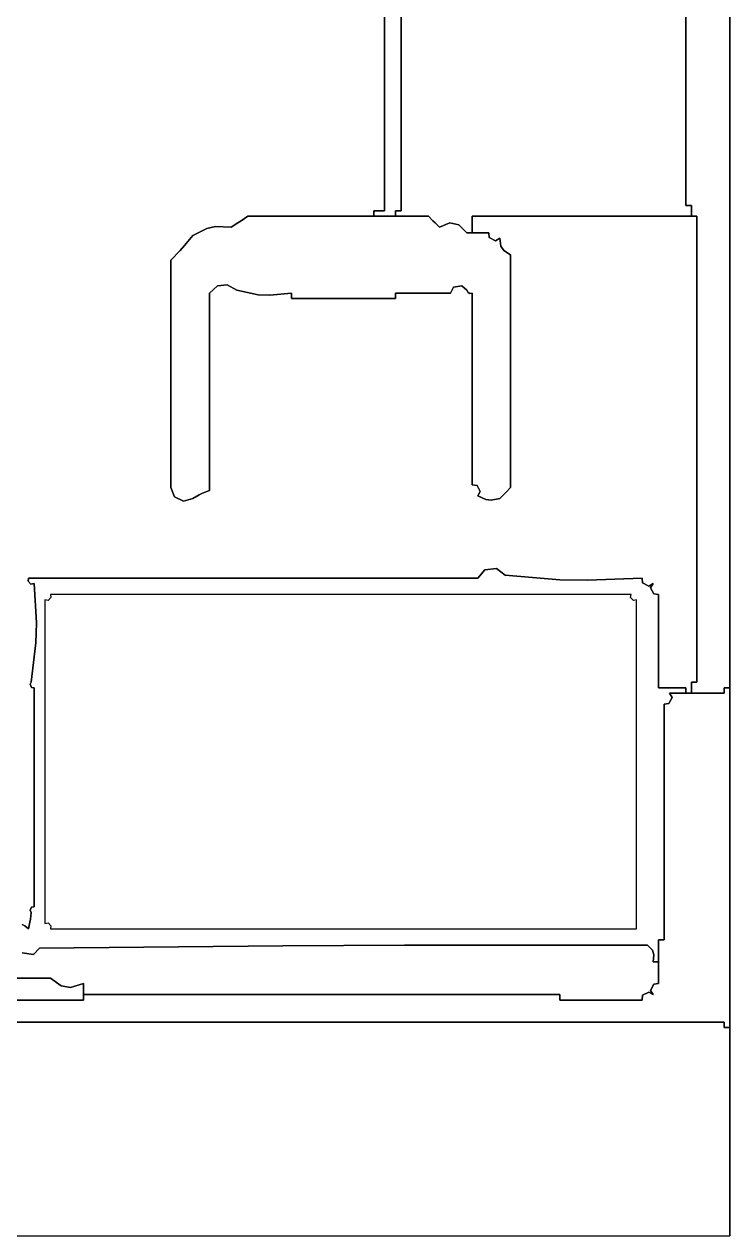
# Model space of a CAD drawing. Extents: x 0 to 5.85, y 0 to 5.4.
# Drawn here: x 5.422 to 5.851, y -0.003 to 0.734 of the extents above; entities that cross this region are included whole.
import ezdxf

# ---------------------------------------------------------------- set-up
doc = ezdxf.new("R2010")
doc.units = 0
doc.header["$LTSCALE"] = 0.40404
doc.layers.get('0').update_dxf_attribs({"linetype": 'CONTINUOUS'})

msp = doc.modelspace()

# ---------------------------------------------------------------- linework, layer by layer
for p, q in [((5.851498, 0.330085), (5.851498, 1.31367)), ((5.851498, 1.31367), (5.851498, 0.330085)), ((5.851498, 0.330085), (5.851498, 1.31367)), ((5.824824, 0.996922), (5.824824, 0.623493)), ((5.824824, 0.623493), (5.824824, 0.996922)), ((5.824824, 0.996922), (5.824824, 0.623493)), ((5.824824, 0.623493), (5.824824, 0.983585)), ((5.824824, 0.983585), (5.824824, 0.623493)), ((5.824824, 0.623493), (5.824824, 0.983585)), ((5.641444, 0.620159), (5.641444, 0.768863)), ((5.641444, 0.768863), (5.641444, 0.620159)), ((5.651447, 0.620159), (5.651447, 0.766863)), ((5.651447, 0.766863), (5.651447, 0.620159)), ((5.634776, 0.616825), (5.634776, 0.620159)), ((5.634776, 0.620159), (5.634776, 0.616825)), ((5.634776, 0.616825), (5.634776, 0.620159)), ((5.634776, 0.620159), (5.637443, 0.620159)), ((5.637443, 0.620159), (5.634776, 0.620159)), ((5.634776, 0.620159), (5.634776, 0.616825)), ((5.634776, 0.616825), (5.634776, 0.620159)), ((5.634776, 0.620159), (5.634776, 0.616825)), ((5.637443, 0.620159), (5.638777, 0.620159)), ((5.638777, 0.620159), (5.637443, 0.620159)), ((5.638777, 0.620159), (5.641444, 0.620159)), ((5.641444, 0.620159), (5.638777, 0.620159)), ((5.648113, 0.616825), (5.648113, 0.620159)), ((5.648113, 0.620159), (5.648113, 0.616825)), ((5.648113, 0.616825), (5.648113, 0.620159)), ((5.648113, 0.620159), (5.649446, 0.620159)), ((5.649446, 0.620159), (5.648113, 0.620159)), ((5.648113, 0.620159), (5.648113, 0.616825)), ((5.648113, 0.616825), (5.648113, 0.620159)), ((5.648113, 0.620159), (5.648113, 0.616825)), ((5.649446, 0.620159), (5.650113, 0.620159)), ((5.650113, 0.620159), (5.649446, 0.620159)), ((5.650113, 0.620159), (5.651447, 0.620159)), ((5.651447, 0.620159), (5.650113, 0.620159)), ((5.826158, 0.623493), (5.824824, 0.623493)), ((5.824824, 0.623493), (5.826158, 0.623493)), ((5.826825, 0.623493), (5.826158, 0.623493)), ((5.826158, 0.623493), (5.826825, 0.623493)), ((5.828159, 0.623493), (5.826825, 0.623493)), ((5.826825, 0.623493), (5.828159, 0.623493)), ((5.828159, 0.616825), (5.828159, 0.623493)), ((5.828159, 0.623493), (5.828159, 0.616825)), ((5.828159, 0.616825), (5.828159, 0.623493)), ((5.828159, 0.623493), (5.828159, 0.616825)), ((5.828159, 0.616825), (5.828159, 0.623493)), ((5.828159, 0.623493), (5.828159, 0.616825)), ((5.548087, 0.610156), (5.552088, 0.612824)), ((5.552088, 0.612824), (5.548087, 0.610156)), ((5.552088, 0.612824), (5.554089, 0.614157)), ((5.554089, 0.614157), (5.552088, 0.612824)), ((5.554089, 0.614157), (5.55809, 0.616825)), ((5.55809, 0.616825), (5.554089, 0.614157)), ((5.55809, 0.616825), (5.634776, 0.616825)), ((5.634776, 0.616825), (5.55809, 0.616825)), ((5.55809, 0.616825), (5.634776, 0.616825)), ((5.668118, 0.616825), (5.55809, 0.616825)), ((5.55809, 0.616825), (5.668118, 0.616825)), ((5.668118, 0.616825), (5.55809, 0.616825)), ((5.634776, 0.616825), (5.648113, 0.616825)), ((5.648113, 0.616825), (5.634776, 0.616825)), ((5.634776, 0.616825), (5.648113, 0.616825)), ((5.648113, 0.616825), (5.668118, 0.616825)), ((5.668118, 0.616825), (5.648113, 0.616825)), ((5.648113, 0.616825), (5.668118, 0.616825)), ((5.668118, 0.616825), (5.670785, 0.614157)), ((5.670785, 0.614157), (5.668118, 0.616825)), ((5.670785, 0.614157), (5.672119, 0.612824)), ((5.672119, 0.612824), (5.670785, 0.614157)), ((5.672119, 0.612824), (5.674786, 0.610156)), ((5.674786, 0.610156), (5.672119, 0.612824)), ((5.674786, 0.610156), (5.681063, 0.612773)), ((5.681063, 0.612773), (5.674786, 0.610156)), ((5.681063, 0.612773), (5.686669, 0.611651)), ((5.686669, 0.611651), (5.681063, 0.612773)), ((5.831493, 0.616825), (5.694791, 0.616825)), ((5.694791, 0.616825), (5.831493, 0.616825)), ((5.831493, 0.616825), (5.694791, 0.616825)), ((5.694791, 0.616825), (5.694791, 0.606822)), ((5.694791, 0.606822), (5.694791, 0.616825)), ((5.694791, 0.616825), (5.694791, 0.606822)), ((5.694791, 0.606822), (5.694791, 0.616825)), ((5.694791, 0.616825), (5.694791, 0.606822)), ((5.694791, 0.606822), (5.694791, 0.616825)), ((5.694791, 0.616825), (5.828159, 0.616825)), ((5.828159, 0.616825), (5.694791, 0.616825)), ((5.694791, 0.616825), (5.828159, 0.616825)), ((5.828159, 0.616825), (5.831493, 0.616825)), ((5.831493, 0.616825), (5.828159, 0.616825)), ((5.828159, 0.616825), (5.831493, 0.616825)), ((5.831493, 0.503462), (5.831493, 0.616825)), ((5.831493, 0.616825), (5.831493, 0.503462)), ((5.5196, 0.598992), (5.524748, 0.605155)), ((5.524748, 0.605155), (5.5196, 0.598992)), ((5.524748, 0.605155), (5.533281, 0.609437)), ((5.533281, 0.609437), (5.524748, 0.605155)), ((5.533281, 0.609437), (5.538548, 0.610565)), ((5.538548, 0.610565), (5.533281, 0.609437)), ((5.538548, 0.610565), (5.548087, 0.610156)), ((5.548087, 0.610156), (5.538548, 0.610565)), ((5.686669, 0.611651), (5.691457, 0.606822)), ((5.691457, 0.606822), (5.686669, 0.611651)), ((5.691457, 0.606822), (5.694791, 0.606822)), ((5.694791, 0.606822), (5.691457, 0.606822)), ((5.691457, 0.606822), (5.694791, 0.606822)), ((5.704794, 0.606822), (5.691457, 0.606822)), ((5.691457, 0.606822), (5.704794, 0.606822)), ((5.704794, 0.606822), (5.691457, 0.606822)), ((5.694791, 0.606822), (5.704794, 0.606822)), ((5.704794, 0.606822), (5.694791, 0.606822)), ((5.694791, 0.606822), (5.704794, 0.606822)), ((5.704794, 0.606822), (5.705113, 0.603857)), ((5.705113, 0.603857), (5.704794, 0.606822)), ((5.516928, 0.595986), (5.5196, 0.598992)), ((5.5196, 0.598992), (5.516928, 0.595986)), ((5.705113, 0.603857), (5.708899, 0.601964)), ((5.708899, 0.601964), (5.705113, 0.603857)), ((5.708899, 0.601964), (5.711462, 0.603488)), ((5.711462, 0.603488), (5.708899, 0.601964)), ((5.711462, 0.603488), (5.712191, 0.598735)), ((5.712191, 0.598735), (5.711462, 0.603488)), ((5.712191, 0.598735), (5.714023, 0.595986)), ((5.714023, 0.595986), (5.712191, 0.598735)), ((5.511411, 0.590151), (5.516928, 0.595986)), ((5.516928, 0.595986), (5.511411, 0.590151)), ((5.511411, 0.534804), (5.511411, 0.590151)), ((5.511411, 0.590151), (5.511411, 0.534804)), ((5.714023, 0.595986), (5.718131, 0.593485)), ((5.718131, 0.593485), (5.714023, 0.595986)), ((5.718131, 0.593485), (5.718131, 0.536804)), ((5.718131, 0.536804), (5.718131, 0.593485)), ((5.545588, 0.575113), (5.539814, 0.574535)), ((5.539814, 0.574535), (5.545588, 0.575113)), ((5.551421, 0.571813), (5.545588, 0.575113)), ((5.545588, 0.575113), (5.551421, 0.571813)), ((5.539814, 0.574535), (5.53475, 0.570146)), ((5.53475, 0.570146), (5.539814, 0.574535)), ((5.53475, 0.570146), (5.53475, 0.522134)), ((5.53475, 0.522134), (5.53475, 0.570146)), ((5.564509, 0.569162), (5.551421, 0.571813)), ((5.551421, 0.571813), (5.564509, 0.569162)), ((5.571476, 0.568814), (5.564509, 0.569162)), ((5.564509, 0.569162), (5.571476, 0.568814)), ((5.584763, 0.570146), (5.571476, 0.568814)), ((5.571476, 0.568814), (5.584763, 0.570146)), ((5.584763, 0.568812), (5.584763, 0.570146)), ((5.584763, 0.570146), (5.584763, 0.568812)), ((5.584763, 0.568145), (5.584763, 0.568812)), ((5.584763, 0.568812), (5.584763, 0.568145)), ((5.584763, 0.566812), (5.584763, 0.568145)), ((5.584763, 0.568145), (5.584763, 0.566812)), ((5.661449, 0.570146), (5.648113, 0.570146)), ((5.648113, 0.570146), (5.648113, 0.568812)), ((5.648113, 0.568812), (5.648113, 0.570146)), ((5.648113, 0.570146), (5.661449, 0.570146)), ((5.648113, 0.568812), (5.648113, 0.568145)), ((5.648113, 0.568145), (5.648113, 0.568812)), ((5.648113, 0.568145), (5.648113, 0.566812)), ((5.648113, 0.566812), (5.648113, 0.568145)), ((5.668118, 0.570146), (5.661449, 0.570146)), ((5.661449, 0.570146), (5.668118, 0.570146)), ((5.681454, 0.570146), (5.668118, 0.570146)), ((5.668118, 0.570146), (5.681454, 0.570146)), ((5.683368, 0.573723), (5.681454, 0.570146)), ((5.681454, 0.570146), (5.683368, 0.573723)), ((5.688487, 0.574576), (5.683368, 0.573723)), ((5.683368, 0.573723), (5.688487, 0.574576)), ((5.691457, 0.571813), (5.688487, 0.574576)), ((5.688487, 0.574576), (5.691457, 0.571813)), ((5.692181, 0.57051), (5.691457, 0.571813)), ((5.691457, 0.571813), (5.692181, 0.57051)), ((5.693314, 0.569943), (5.692181, 0.57051)), ((5.692181, 0.57051), (5.693314, 0.569943)), ((5.694791, 0.570146), (5.693314, 0.569943)), ((5.693314, 0.569943), (5.694791, 0.570146)), ((5.694791, 0.523467), (5.694791, 0.570146)), ((5.694791, 0.570146), (5.694791, 0.523467)), ((5.610103, 0.566812), (5.584763, 0.566812)), ((5.584763, 0.566812), (5.610103, 0.566812)), ((5.622773, 0.566812), (5.610103, 0.566812)), ((5.610103, 0.566812), (5.622773, 0.566812)), ((5.648113, 0.566812), (5.622773, 0.566812)), ((5.622773, 0.566812), (5.648113, 0.566812)), ((5.511411, 0.50713), (5.511411, 0.534804)), ((5.511411, 0.534804), (5.511411, 0.50713)), ((5.718131, 0.536804), (5.718131, 0.508463)), ((5.718131, 0.508463), (5.718131, 0.536804)), ((5.694791, 0.500128), (5.694791, 0.523467)), ((5.694791, 0.523467), (5.694791, 0.500128)), ((5.53475, 0.522134), (5.53475, 0.498128)), ((5.53475, 0.498128), (5.53475, 0.522134)), ((5.511411, 0.451782), (5.511411, 0.50713)), ((5.511411, 0.50713), (5.511411, 0.451782)), ((5.718131, 0.508463), (5.718131, 0.451782)), ((5.718131, 0.451782), (5.718131, 0.508463)), ((5.831493, 0.446781), (5.831493, 0.503462)), ((5.831493, 0.503462), (5.831493, 0.446781)), ((5.53475, 0.498128), (5.53475, 0.450115)), ((5.53475, 0.450115), (5.53475, 0.498128)), ((5.694791, 0.453449), (5.694791, 0.500128)), ((5.694791, 0.500128), (5.694791, 0.453449)), ((5.513529, 0.446207), (5.511411, 0.451782)), ((5.511411, 0.451782), (5.513529, 0.446207)), ((5.53475, 0.450115), (5.530613, 0.448413)), ((5.530613, 0.448413), (5.53475, 0.450115)), ((5.697756, 0.45313), (5.694791, 0.453449)), ((5.694791, 0.453449), (5.697756, 0.45313)), ((5.699649, 0.449344), (5.697756, 0.45313)), ((5.697756, 0.45313), (5.699649, 0.449344)), ((5.718131, 0.451782), (5.715463, 0.449115)), ((5.715463, 0.449115), (5.718131, 0.451782)), ((5.519016, 0.443463), (5.513529, 0.446207)), ((5.513529, 0.446207), (5.519016, 0.443463)), ((5.524748, 0.445114), (5.519016, 0.443463)), ((5.519016, 0.443463), (5.524748, 0.445114)), ((5.528591, 0.447402), (5.524748, 0.445114)), ((5.524748, 0.445114), (5.528591, 0.447402)), ((5.530613, 0.448413), (5.528591, 0.447402)), ((5.528591, 0.447402), (5.530613, 0.448413)), ((5.698125, 0.446781), (5.699649, 0.449344)), ((5.699649, 0.449344), (5.698125, 0.446781)), ((5.702998, 0.444509), (5.698125, 0.446781)), ((5.698125, 0.446781), (5.702998, 0.444509)), ((5.70618, 0.444112), (5.702998, 0.444509)), ((5.702998, 0.444509), (5.70618, 0.444112)), ((5.711462, 0.445114), (5.70618, 0.444112)), ((5.70618, 0.444112), (5.711462, 0.445114)), ((5.714129, 0.447781), (5.711462, 0.445114)), ((5.711462, 0.445114), (5.714129, 0.447781)), ((5.715463, 0.449115), (5.714129, 0.447781)), ((5.714129, 0.447781), (5.715463, 0.449115)), ((5.831493, 0.333419), (5.831493, 0.446781)), ((5.831493, 0.446781), (5.831493, 0.333419)), ((5.698125, 0.396768), (5.702466, 0.401874)), ((5.702466, 0.401874), (5.698125, 0.396768)), ((5.702466, 0.401874), (5.709531, 0.402581)), ((5.709531, 0.402581), (5.702466, 0.401874)), ((5.709531, 0.402581), (5.714796, 0.398435)), ((5.714796, 0.398435), (5.709531, 0.402581)), ((5.714796, 0.398435), (5.748038, 0.395771)), ((5.748038, 0.395771), (5.714796, 0.398435)), ((5.424406, 0.394909), (5.424722, 0.396768)), ((5.424722, 0.396768), (5.424406, 0.394909)), ((5.426197, 0.393118), (5.424406, 0.394909)), ((5.424406, 0.394909), (5.426197, 0.393118)), ((5.424722, 0.396768), (5.534083, 0.396768)), ((5.534083, 0.396768), (5.424722, 0.396768)), ((5.428056, 0.393434), (5.426197, 0.393118)), ((5.426197, 0.393118), (5.428056, 0.393434)), ((5.429496, 0.369462), (5.428056, 0.393434)), ((5.428056, 0.393434), (5.429496, 0.369462)), ((5.534083, 0.396768), (5.588764, 0.396768)), ((5.588764, 0.396768), (5.534083, 0.396768)), ((5.588764, 0.396768), (5.698125, 0.396768)), ((5.698125, 0.396768), (5.588764, 0.396768)), ((5.748038, 0.395771), (5.764829, 0.395435)), ((5.764829, 0.395435), (5.748038, 0.395771)), ((5.764829, 0.395435), (5.798151, 0.396768)), ((5.798151, 0.396768), (5.764829, 0.395435)), ((5.798151, 0.396768), (5.79847, 0.393803)), ((5.79847, 0.393803), (5.798151, 0.396768)), ((5.79847, 0.393803), (5.802256, 0.39191)), ((5.802256, 0.39191), (5.79847, 0.393803)), ((5.802256, 0.39191), (5.804819, 0.393434)), ((5.804819, 0.393434), (5.802256, 0.39191)), ((5.804819, 0.393434), (5.803295, 0.390871)), ((5.803295, 0.390871), (5.804819, 0.393434)), ((5.803295, 0.390871), (5.805188, 0.387085)), ((5.805188, 0.387085), (5.803295, 0.390871)), ((5.436584, 0.383116), (5.434725, 0.383431)), ((5.434725, 0.383431), (5.434725, 0.304745)), ((5.438374, 0.384906), (5.436584, 0.383116)), ((5.579428, 0.386766), (5.438059, 0.386766)), ((5.438059, 0.386766), (5.438374, 0.384906)), ((5.650113, 0.386766), (5.579428, 0.386766)), ((5.791483, 0.386766), (5.650113, 0.386766)), ((5.791167, 0.384906), (5.791483, 0.386766)), ((5.792957, 0.383116), (5.791167, 0.384906)), ((5.794817, 0.383431), (5.792957, 0.383116)), ((5.794817, 0.303411), (5.794817, 0.383431)), ((5.805188, 0.387085), (5.808154, 0.386766)), ((5.808154, 0.386766), (5.805188, 0.387085)), ((5.808154, 0.386766), (5.808154, 0.364093)), ((5.808154, 0.364093), (5.808154, 0.386766)), ((5.429157, 0.357274), (5.429496, 0.369462)), ((5.429496, 0.369462), (5.429157, 0.357274)), ((5.808154, 0.364093), (5.808154, 0.352757)), ((5.808154, 0.352757), (5.808154, 0.364093)), ((5.426389, 0.333419), (5.429157, 0.357274)), ((5.429157, 0.357274), (5.426389, 0.333419)), ((5.808154, 0.352757), (5.808154, 0.330085)), ((5.808154, 0.330085), (5.808154, 0.352757)), ((5.425633, 0.332134), (5.426389, 0.333419)), ((5.426389, 0.333419), (5.425633, 0.332134)), ((5.426574, 0.330251), (5.425633, 0.332134)), ((5.425633, 0.332134), (5.426574, 0.330251)), ((5.828159, 0.32675), (5.828159, 0.333419)), ((5.828159, 0.333419), (5.828159, 0.32675)), ((5.828159, 0.32675), (5.828159, 0.333419)), ((5.828159, 0.333419), (5.829492, 0.333419)), ((5.829492, 0.333419), (5.828159, 0.333419)), ((5.828159, 0.333419), (5.828159, 0.32675)), ((5.828159, 0.32675), (5.828159, 0.333419)), ((5.828159, 0.333419), (5.828159, 0.32675)), ((5.829492, 0.333419), (5.830159, 0.333419)), ((5.830159, 0.333419), (5.829492, 0.333419)), ((5.830159, 0.333419), (5.831493, 0.333419)), ((5.831493, 0.333419), (5.830159, 0.333419)), ((5.428056, 0.330085), (5.426574, 0.330251)), ((5.426574, 0.330251), (5.428056, 0.330085)), ((5.428056, 0.276738), (5.428056, 0.330085)), ((5.428056, 0.330085), (5.428056, 0.276738)), ((5.808154, 0.330085), (5.814822, 0.330085)), ((5.814822, 0.330085), (5.808154, 0.330085)), ((5.814822, 0.330085), (5.818156, 0.330085)), ((5.818156, 0.330085), (5.814822, 0.330085)), ((5.816346, 0.324187), (5.814822, 0.32675)), ((5.814822, 0.32675), (5.824824, 0.32675)), ((5.824824, 0.32675), (5.814822, 0.32675)), ((5.814822, 0.32675), (5.824824, 0.32675)), ((5.848164, 0.32675), (5.814822, 0.32675)), ((5.814822, 0.32675), (5.848164, 0.32675)), ((5.848164, 0.32675), (5.814822, 0.32675)), ((5.814822, 0.32675), (5.816346, 0.324187)), ((5.818156, 0.330085), (5.824824, 0.330085)), ((5.824824, 0.330085), (5.818156, 0.330085)), ((5.824824, 0.330085), (5.824824, 0.32675)), ((5.824824, 0.32675), (5.824824, 0.330085)), ((5.824824, 0.330085), (5.824824, 0.32675)), ((5.824824, 0.32675), (5.824824, 0.330085)), ((5.824824, 0.330085), (5.824824, 0.32675)), ((5.824824, 0.32675), (5.824824, 0.330085)), ((5.824824, 0.32675), (5.828159, 0.32675)), ((5.828159, 0.32675), (5.824824, 0.32675)), ((5.824824, 0.32675), (5.828159, 0.32675)), ((5.828159, 0.32675), (5.848164, 0.32675)), ((5.848164, 0.32675), (5.828159, 0.32675)), ((5.828159, 0.32675), (5.848164, 0.32675)), ((5.848164, 0.328751), (5.848164, 0.330085)), ((5.848164, 0.330085), (5.851498, 0.330085)), ((5.851498, 0.330085), (5.848164, 0.330085)), ((5.848164, 0.330085), (5.851498, 0.330085)), ((5.851498, 0.330085), (5.848164, 0.330085)), ((5.848164, 0.330085), (5.851498, 0.330085)), ((5.851498, 0.330085), (5.848164, 0.330085)), ((5.848164, 0.330085), (5.848164, 0.328751)), ((5.848164, 0.328084), (5.848164, 0.328751)), ((5.848164, 0.328751), (5.848164, 0.328084)), ((5.848164, 0.32675), (5.848164, 0.328084)), ((5.848164, 0.328084), (5.848164, 0.32675)), ((5.851498, 0.123365), (5.851498, 0.330085)), ((5.851498, 0.330085), (5.851498, 0.123365)), ((5.851498, 0.123365), (5.851498, 0.330085)), ((5.811488, 0.320082), (5.814453, 0.320401)), ((5.814453, 0.320401), (5.811488, 0.320082)), ((5.811488, 0.262734), (5.811488, 0.320082)), ((5.811488, 0.320082), (5.811488, 0.262734)), ((5.814453, 0.320401), (5.816346, 0.324187)), ((5.816346, 0.324187), (5.814453, 0.320401)), ((5.434725, 0.304745), (5.434725, 0.265401)), ((5.794817, 0.263401), (5.794817, 0.303411)), ((5.428056, 0.250064), (5.428056, 0.276738)), ((5.428056, 0.276738), (5.428056, 0.250064)), ((5.434725, 0.265401), (5.434725, 0.186714)), ((5.794817, 0.18338), (5.794817, 0.263401)), ((5.811488, 0.23406), (5.811488, 0.262734)), ((5.811488, 0.262734), (5.811488, 0.23406)), ((5.428056, 0.196717), (5.428056, 0.250064)), ((5.428056, 0.250064), (5.428056, 0.196717)), ((5.811488, 0.176712), (5.811488, 0.23406)), ((5.811488, 0.23406), (5.811488, 0.176712)), ((5.425633, 0.194668), (5.426574, 0.196551)), ((5.426574, 0.196551), (5.425633, 0.194668)), ((5.426389, 0.193383), (5.425633, 0.194668)), ((5.425633, 0.194668), (5.426389, 0.193383)), ((5.425907, 0.189355), (5.426389, 0.193383)), ((5.426389, 0.193383), (5.425907, 0.189355)), ((5.426574, 0.196551), (5.428056, 0.196717)), ((5.428056, 0.196717), (5.426574, 0.196551)), ((5.42093, 0.185926), (5.422366, 0.185208)), ((5.422366, 0.185208), (5.42093, 0.185926)), ((5.422366, 0.185208), (5.424722, 0.18338)), ((5.424722, 0.18338), (5.422366, 0.185208)), ((5.424722, 0.18338), (5.425572, 0.187346)), ((5.425572, 0.187346), (5.424722, 0.18338)), ((5.425572, 0.187346), (5.425907, 0.189355)), ((5.425907, 0.189355), (5.425572, 0.187346)), ((5.434725, 0.186714), (5.436584, 0.18703)), ((5.436584, 0.18703), (5.438374, 0.18524)), ((5.438374, 0.18524), (5.438059, 0.18338)), ((5.438059, 0.18338), (5.580762, 0.18338)), ((5.580762, 0.18338), (5.652114, 0.18338)), ((5.652114, 0.18338), (5.794817, 0.18338)), ((5.427645, 0.167854), (5.43139, 0.171711)), ((5.43139, 0.171711), (5.427645, 0.167854)), ((5.43139, 0.171711), (5.579424, 0.173044)), ((5.579424, 0.173044), (5.43139, 0.171711)), ((5.579424, 0.173044), (5.653446, 0.173378)), ((5.653446, 0.173378), (5.579424, 0.173044)), ((5.653446, 0.173378), (5.801485, 0.173378)), ((5.801485, 0.173378), (5.653446, 0.173378)), ((5.801485, 0.173378), (5.80438, 0.170311)), ((5.80438, 0.170311), (5.801485, 0.173378)), ((5.80438, 0.170311), (5.805295, 0.167566)), ((5.805295, 0.167566), (5.80438, 0.170311)), ((5.808154, 0.163375), (5.808154, 0.176712)), ((5.808154, 0.176712), (5.808154, 0.163375)), ((5.808154, 0.163375), (5.808154, 0.176712)), ((5.808154, 0.176712), (5.809487, 0.176712)), ((5.809487, 0.176712), (5.808154, 0.176712)), ((5.808154, 0.176712), (5.808154, 0.150038)), ((5.808154, 0.150038), (5.808154, 0.176712)), ((5.808154, 0.176712), (5.808154, 0.150038)), ((5.809487, 0.176712), (5.810154, 0.176712)), ((5.810154, 0.176712), (5.809487, 0.176712)), ((5.810154, 0.176712), (5.811488, 0.176712)), ((5.811488, 0.176712), (5.810154, 0.176712)), ((5.420734, 0.168717), (5.427645, 0.167854)), ((5.427645, 0.167854), (5.420734, 0.168717)), ((5.805295, 0.167566), (5.804819, 0.163375)), ((5.804819, 0.163375), (5.805295, 0.167566)), ((5.804819, 0.163375), (5.808154, 0.163375)), ((5.808154, 0.163375), (5.804819, 0.163375)), ((5.804819, 0.163375), (5.808154, 0.163375)), ((5.808154, 0.163375), (5.804819, 0.163375)), ((5.804819, 0.163375), (5.808154, 0.163375)), ((5.808154, 0.163375), (5.804819, 0.163375)), ((5.808154, 0.150038), (5.808154, 0.163375)), ((5.808154, 0.163375), (5.808154, 0.150038)), ((5.808154, 0.150038), (5.808154, 0.163375)), ((5.438059, 0.153373), (5.379377, 0.153373)), ((5.379377, 0.153373), (5.438059, 0.153373)), ((5.444627, 0.148611), (5.438059, 0.153373)), ((5.438059, 0.153373), (5.444627, 0.148611)), ((5.450307, 0.147664), (5.444627, 0.148611)), ((5.444627, 0.148611), (5.450307, 0.147664)), ((5.458064, 0.150038), (5.450307, 0.147664)), ((5.450307, 0.147664), (5.458064, 0.150038)), ((5.458064, 0.140036), (5.458064, 0.150038)), ((5.458064, 0.150038), (5.458064, 0.140036)), ((5.458064, 0.140036), (5.458064, 0.150038)), ((5.458064, 0.150038), (5.458064, 0.14337)), ((5.458064, 0.14337), (5.458064, 0.150038)), ((5.458064, 0.150038), (5.458064, 0.14337)), ((5.803295, 0.145933), (5.805188, 0.149719)), ((5.805188, 0.149719), (5.803295, 0.145933)), ((5.805188, 0.149719), (5.808154, 0.150038)), ((5.808154, 0.150038), (5.805188, 0.149719)), ((5.362039, 0.140036), (5.458064, 0.140036)), ((5.458064, 0.140036), (5.362039, 0.140036)), ((5.458064, 0.14337), (5.748138, 0.14337)), ((5.748138, 0.14337), (5.458064, 0.14337)), ((5.458064, 0.14337), (5.748138, 0.14337)), ((5.748138, 0.14337), (5.458064, 0.14337)), ((5.458064, 0.14337), (5.748138, 0.14337)), ((5.748138, 0.14337), (5.458064, 0.14337)), ((5.458064, 0.14337), (5.458064, 0.140036)), ((5.458064, 0.140036), (5.458064, 0.14337)), ((5.458064, 0.14337), (5.458064, 0.140036)), ((5.748138, 0.14337), (5.748138, 0.142036)), ((5.748138, 0.142036), (5.748138, 0.14337)), ((5.748138, 0.142036), (5.748138, 0.14137)), ((5.748138, 0.14137), (5.748138, 0.142036)), ((5.748138, 0.14137), (5.748138, 0.140036)), ((5.748138, 0.140036), (5.748138, 0.14137)), ((5.748138, 0.140036), (5.768143, 0.140036)), ((5.768143, 0.140036), (5.748138, 0.140036)), ((5.768143, 0.140036), (5.778146, 0.140036)), ((5.778146, 0.140036), (5.768143, 0.140036)), ((5.778146, 0.140036), (5.798151, 0.140036)), ((5.798151, 0.140036), (5.778146, 0.140036)), ((5.798151, 0.140036), (5.79847, 0.143001)), ((5.79847, 0.143001), (5.798151, 0.140036)), ((5.79847, 0.143001), (5.802256, 0.144894)), ((5.802256, 0.144894), (5.79847, 0.143001)), ((5.802256, 0.144894), (5.804819, 0.14337)), ((5.804819, 0.14337), (5.802256, 0.144894)), ((5.804819, 0.14337), (5.803295, 0.145933)), ((5.803295, 0.145933), (5.804819, 0.14337)), ((5.476069, 0.126699), (5.228005, 0.126699)), ((5.228005, 0.126699), (5.476069, 0.126699)), ((5.6001, 0.126699), (5.476069, 0.126699)), ((5.476069, 0.126699), (5.6001, 0.126699)), ((5.848164, 0.126699), (5.6001, 0.126699)), ((5.6001, 0.126699), (5.848164, 0.126699)), ((5.848164, 0.125365), (5.848164, 0.126699)), ((5.848164, 0.126699), (5.848164, 0.125365)), ((5.848164, 0.124699), (5.848164, 0.125365)), ((5.848164, 0.125365), (5.848164, 0.124699)), ((5.848164, 0.123365), (5.848164, 0.124699)), ((5.848164, 0.124699), (5.848164, 0.123365)), ((5.851498, 0.123365), (5.848164, 0.123365)), ((5.848164, 0.123365), (5.851498, 0.123365)), ((5.851498, 0.123365), (5.848164, 0.123365)), ((5.848164, 0.123365), (5.851498, 0.123365)), ((5.851498, 0.123365), (5.848164, 0.123365)), ((5.848164, 0.123365), (5.851498, 0.123365)), ((5.851498, -0.003334), (5.851498, 0.123365)), ((5.851498, 0.123365), (5.851498, -0.003334)), ((5.851498, -0.003334), (5.851498, 0.123365)), ((3.512232, -0.003334), (5.851498, -0.003334))]:
    msp.add_line(p, q)

doc.saveas('drawing.dxf')
